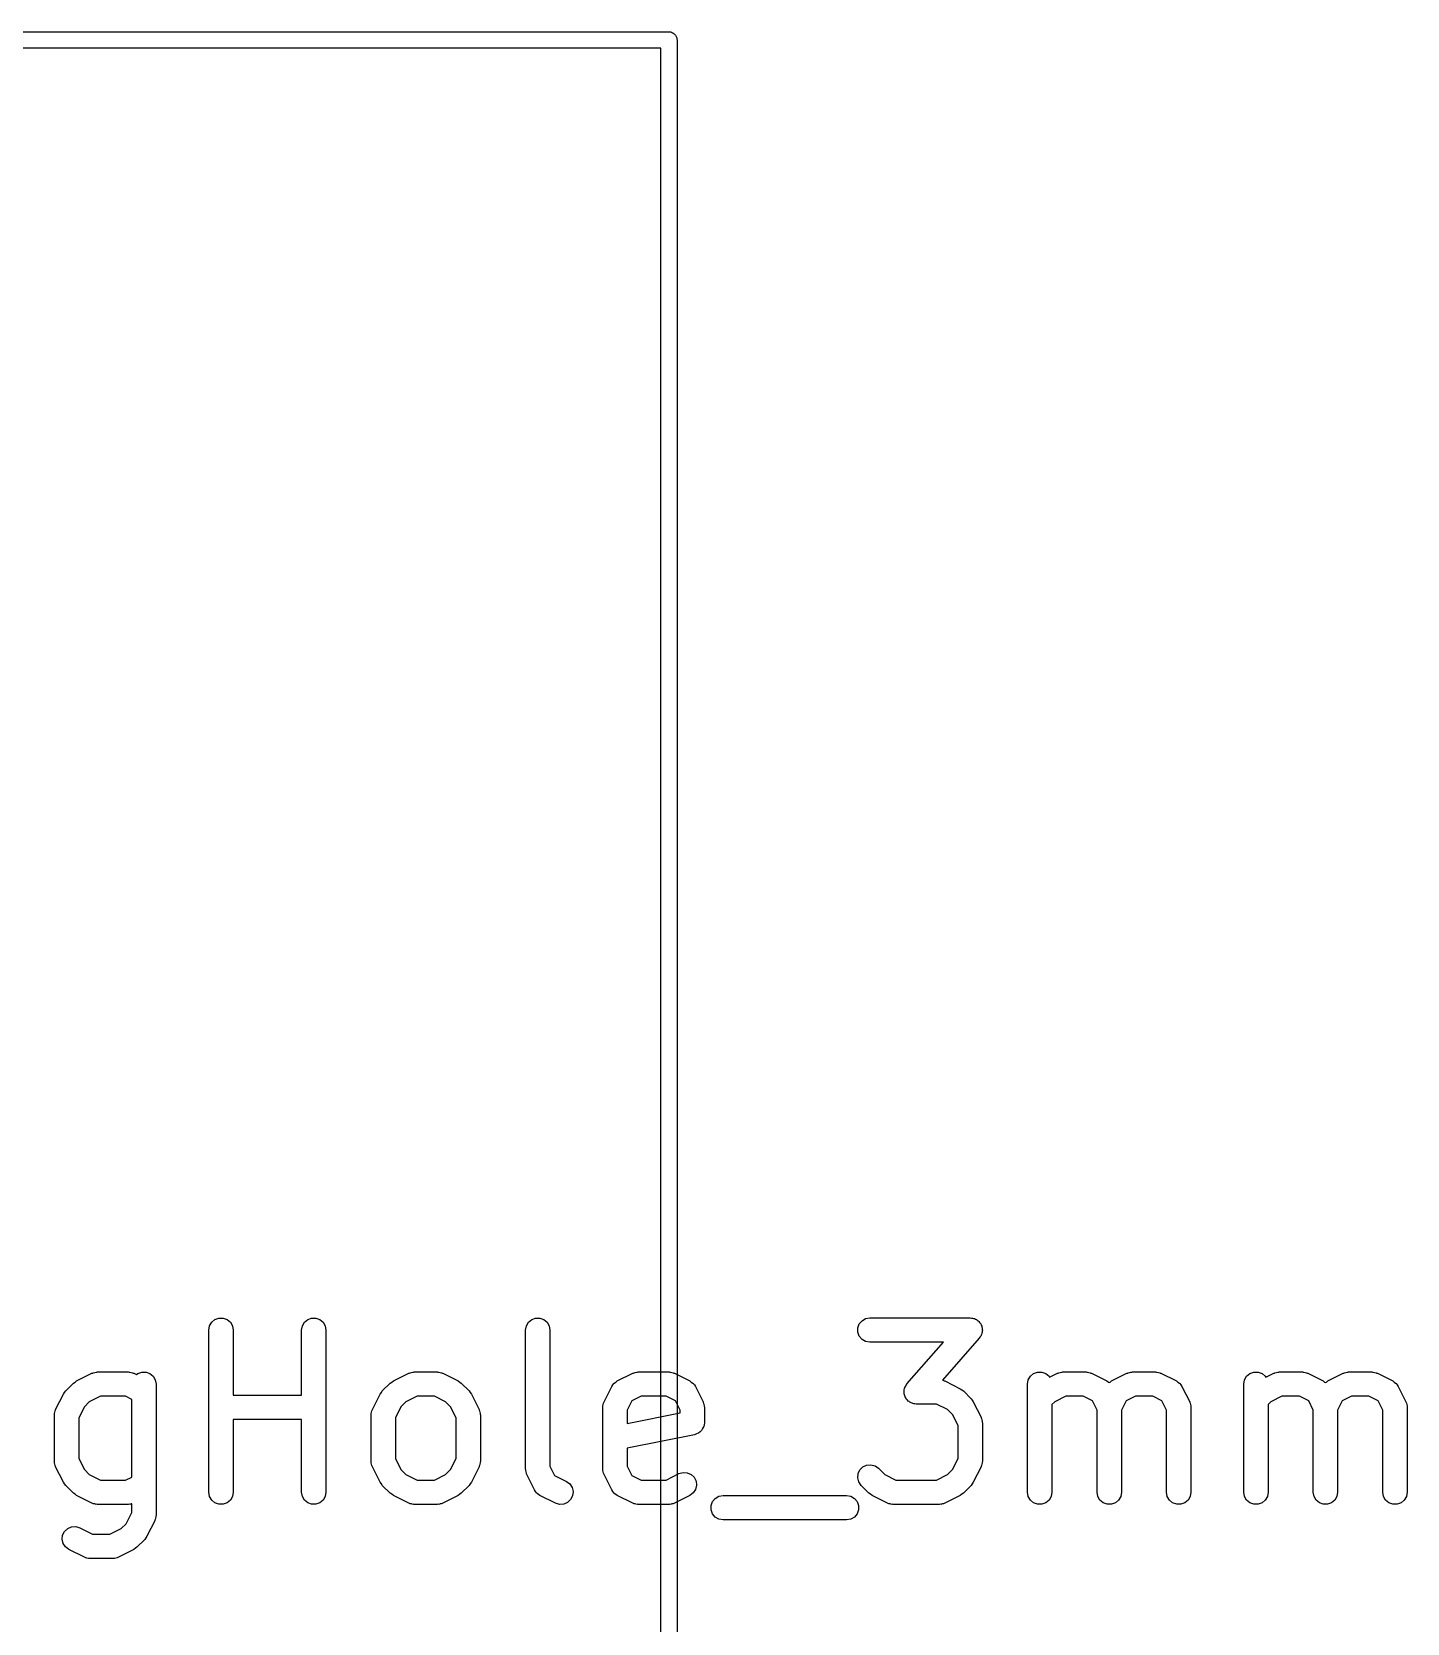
# Model space of a CAD drawing. Extents: x 10 to 287, y -200 to -10.
# Drawn here: x 208.07 to 216.55, y -39.76 to -29.95 of the extents above; entities that cross this region are included whole.
import ezdxf

# ---------------------------------------------------------------- set-up
doc = ezdxf.new("R2010")
doc.units = 0
doc.header["$MEASUREMENT"] = 0
doc.layers.add('BLACK', color=7, linetype='CONTINUOUS')

msp = doc.modelspace()

# ---------------------------------------------------------------- linework, layer by layer
at = {"layer": 'Black'}
for p, q in [((74.5, -29.95), (212, -29.95)), ((212, -29.95), (212.004, -29.9508)), ((212.004, -29.9508), (212.009, -29.9508)), ((212.009, -29.9508), (212.013, -29.9523)), ((212.013, -29.9523), (212.017, -29.953)), ((212.017, -29.953), (212.021, -29.9552)), ((212.021, -29.9552), (212.025, -29.9567)), ((212.025, -29.9567), (212.028, -29.9595)), ((212.028, -29.9595), (212.032, -29.9617)), ((212.032, -29.9617), (212.035, -29.965)), ((212.035, -29.965), (212.038, -29.9679)), ((212.038, -29.9679), (212.04, -29.9716)), ((212.04, -29.9716), (212.043, -29.975)), ((212.043, -29.975), (212.045, -29.9791)), ((212.045, -29.9791), (212.047, -29.9829)), ((212.047, -29.9829), (212.048, -29.9872)), ((212.048, -29.9872), (212.049, -29.9913)), ((212.049, -29.9913), (212.049, -29.9957)), ((212.049, -29.9957), (212.05, -30)), ((212.05, -30), (212.05, -130)), ((211.95, -30.05), (74.55, -30.05)), ((211.95, -129.95), (211.95, -30.05)), ((209.164, -37.9536), (209.168, -37.928)), ((209.164, -38.9536), (209.164, -37.9536)), ((209.168, -37.928), (209.181, -37.9054)), ((209.181, -37.9054), (209.201, -37.8887)), ((209.201, -37.8887), (209.226, -37.8798)), ((209.226, -37.8798), (209.252, -37.8798)), ((209.252, -37.8798), (209.276, -37.8887)), ((209.276, -37.8887), (209.296, -37.9054)), ((209.296, -37.9054), (209.309, -37.928)), ((209.309, -37.928), (209.314, -37.9536)), ((209.314, -37.9536), (209.314, -38.3548)), ((209.735, -37.9536), (209.74, -37.928)), ((209.735, -38.3548), (209.735, -37.9536)), ((209.74, -37.928), (209.753, -37.9054)), ((209.753, -37.9054), (209.773, -37.8887)), ((209.773, -37.8887), (209.797, -37.8798)), ((209.797, -37.8798), (209.823, -37.8798)), ((209.823, -37.8798), (209.848, -37.8887)), ((209.848, -37.8887), (209.868, -37.9054)), ((209.868, -37.9054), (209.881, -37.928)), ((209.881, -37.928), (209.885, -37.9536)), ((209.885, -37.9536), (209.885, -38.9536)), ((211.116, -37.9536), (211.121, -37.928)), ((211.116, -38.8108), (211.116, -37.9536)), ((211.121, -37.928), (211.134, -37.9054)), ((211.134, -37.9054), (211.154, -37.8887)), ((211.154, -37.8887), (211.178, -37.8798)), ((211.178, -37.8798), (211.204, -37.8798)), ((211.204, -37.8798), (211.229, -37.8887)), ((211.229, -37.8887), (211.249, -37.9054)), ((211.249, -37.9054), (211.262, -37.928)), ((211.262, -37.928), (211.266, -37.9536)), ((211.266, -37.9536), (211.266, -38.7931)), ((213.165, -37.9406), (213.174, -37.9161)), ((213.165, -37.9667), (213.165, -37.9406)), ((213.174, -37.9911), (213.165, -37.9667)), ((213.174, -37.9161), (213.191, -37.8962)), ((213.191, -37.8962), (213.213, -37.8832)), ((213.213, -37.8832), (213.239, -37.8786)), ((213.239, -37.8786), (213.858, -37.8786)), ((213.858, -37.8786), (213.865, -37.8799)), ((213.865, -37.8799), (213.872, -37.8801)), ((213.872, -37.8801), (213.878, -37.8822)), ((213.878, -37.8822), (213.884, -37.8832)), ((213.884, -37.8832), (213.89, -37.8868)), ((213.89, -37.8868), (213.897, -37.8895)), ((213.897, -37.8895), (213.901, -37.8933)), ((213.901, -37.8933), (213.906, -37.8962)), ((213.906, -37.8962), (213.911, -37.9018)), ((213.911, -37.9018), (213.916, -37.9066)), ((213.916, -37.9066), (213.919, -37.9117)), ((213.919, -37.9117), (213.923, -37.9161)), ((213.923, -37.9161), (213.925, -37.923)), ((213.925, -37.923), (213.929, -37.9295)), ((213.929, -37.9295), (213.93, -37.9352)), ((213.932, -37.9667), (213.929, -37.9736)), ((213.93, -37.9352), (213.932, -37.9406)), ((213.932, -37.9406), (213.932, -37.9479)), ((213.932, -37.9479), (213.933, -37.9552)), ((213.933, -37.9552), (213.932, -37.9609)), ((213.932, -37.9609), (213.932, -37.9667)), ((213.191, -38.0111), (213.174, -37.9911)), ((213.213, -38.0241), (213.191, -38.0111)), ((213.239, -38.0286), (213.213, -38.0241)), ((213.693, -38.0286), (213.239, -38.0286)), ((213.468, -38.2852), (213.693, -38.0286)), ((213.914, -38.003), (213.687, -38.263)), ((213.918, -37.9968), (213.914, -38.003)), ((213.923, -37.9911), (213.918, -37.9968)), ((213.925, -37.9857), (213.923, -37.9911)), ((213.928, -37.9807), (213.925, -37.9857)), ((213.929, -37.9736), (213.928, -37.9807)), ((208.348, -38.2675), (208.443, -38.2199)), ((208.443, -38.2199), (208.448, -38.2187)), ((208.448, -38.2187), (208.451, -38.2165)), ((208.451, -38.2165), (208.46, -38.215)), ((208.46, -38.215), (208.468, -38.2125)), ((208.468, -38.2125), (208.473, -38.2127)), ((208.473, -38.2127), (208.477, -38.212)), ((208.477, -38.212), (208.667, -38.212)), ((208.667, -38.212), (208.672, -38.2127)), ((208.672, -38.2127), (208.676, -38.2125)), ((208.676, -38.2125), (208.684, -38.215)), ((208.684, -38.215), (208.693, -38.2165)), ((208.693, -38.2165), (208.697, -38.2187)), ((208.697, -38.2187), (208.701, -38.2199)), ((208.701, -38.2199), (208.718, -38.2283)), ((208.718, -38.2283), (208.725, -38.222)), ((208.725, -38.222), (208.75, -38.2131)), ((208.75, -38.2131), (208.776, -38.2131)), ((208.776, -38.2131), (208.8, -38.222)), ((208.8, -38.222), (208.82, -38.2388)), ((208.82, -38.2388), (208.833, -38.2613)), ((208.833, -38.2613), (208.838, -38.287)), ((210.301, -38.2675), (210.396, -38.2199)), ((210.396, -38.2199), (210.4, -38.2187)), ((210.4, -38.2187), (210.404, -38.2165)), ((210.404, -38.2165), (210.412, -38.215)), ((210.412, -38.215), (210.421, -38.2125)), ((210.421, -38.2125), (210.425, -38.2127)), ((210.425, -38.2127), (210.429, -38.212)), ((210.429, -38.212), (210.572, -38.212)), ((210.572, -38.212), (210.576, -38.2127)), ((210.576, -38.2127), (210.581, -38.2125)), ((210.581, -38.2125), (210.589, -38.215)), ((210.589, -38.215), (210.598, -38.2165)), ((210.598, -38.2165), (210.602, -38.2187)), ((210.602, -38.2187), (210.606, -38.2199)), ((210.606, -38.2199), (210.701, -38.2675)), ((211.682, -38.2675), (211.777, -38.2199)), ((211.777, -38.2199), (211.781, -38.2187)), ((211.781, -38.2187), (211.785, -38.2165)), ((211.785, -38.2165), (211.793, -38.215)), ((211.793, -38.215), (211.802, -38.2125)), ((211.802, -38.2125), (211.806, -38.2127)), ((211.806, -38.2127), (211.81, -38.212)), ((211.81, -38.212), (212.001, -38.212)), ((212.001, -38.212), (212.005, -38.2127)), ((212.005, -38.2127), (212.009, -38.2125)), ((212.009, -38.2125), (212.018, -38.215)), ((212.018, -38.215), (212.026, -38.2165)), ((212.026, -38.2165), (212.03, -38.2187)), ((212.03, -38.2187), (212.034, -38.2199)), ((212.034, -38.2199), (212.13, -38.2675)), ((214.211, -38.287), (214.216, -38.2613)), ((214.216, -38.2613), (214.229, -38.2388)), ((214.229, -38.2388), (214.249, -38.222)), ((214.249, -38.222), (214.273, -38.2131)), ((214.273, -38.2131), (214.299, -38.2131)), ((214.299, -38.2131), (214.324, -38.222)), ((214.324, -38.222), (214.344, -38.2388)), ((214.344, -38.2388), (214.347, -38.2442)), ((214.347, -38.2442), (214.396, -38.2199)), ((214.396, -38.2199), (214.4, -38.2187)), ((214.4, -38.2187), (214.404, -38.2165)), ((214.404, -38.2165), (214.412, -38.215)), ((214.412, -38.215), (214.421, -38.2125)), ((214.421, -38.2125), (214.425, -38.2127)), ((214.425, -38.2127), (214.429, -38.212)), ((214.429, -38.212), (214.572, -38.212)), ((214.572, -38.212), (214.576, -38.2127)), ((214.576, -38.2127), (214.581, -38.2125)), ((214.581, -38.2125), (214.589, -38.215)), ((214.589, -38.215), (214.598, -38.2165)), ((214.598, -38.2165), (214.602, -38.2187)), ((214.602, -38.2187), (214.606, -38.2199)), ((214.606, -38.2199), (214.701, -38.2675)), ((214.729, -38.2675), (214.824, -38.2199)), ((214.824, -38.2199), (214.829, -38.2187)), ((214.829, -38.2187), (214.832, -38.2165)), ((214.832, -38.2165), (214.841, -38.215)), ((214.841, -38.215), (214.849, -38.2125)), ((214.849, -38.2125), (214.854, -38.2127)), ((214.854, -38.2127), (214.858, -38.212)), ((214.858, -38.212), (215.001, -38.212)), ((215.001, -38.212), (215.005, -38.2127)), ((215.005, -38.2127), (215.009, -38.2125)), ((215.009, -38.2125), (215.018, -38.215)), ((215.018, -38.215), (215.026, -38.2165)), ((215.026, -38.2165), (215.03, -38.2187)), ((215.03, -38.2187), (215.034, -38.2199)), ((215.034, -38.2199), (215.13, -38.2675)), ((215.545, -38.287), (215.549, -38.2613)), ((215.549, -38.2613), (215.562, -38.2388)), ((215.562, -38.2388), (215.582, -38.222)), ((215.582, -38.222), (215.607, -38.2131)), ((215.607, -38.2131), (215.633, -38.2131)), ((215.633, -38.2131), (215.657, -38.222)), ((215.657, -38.222), (215.677, -38.2388)), ((215.677, -38.2388), (215.68, -38.2442)), ((215.68, -38.2442), (215.729, -38.2199)), ((215.729, -38.2199), (215.733, -38.2187)), ((215.733, -38.2187), (215.737, -38.2165)), ((215.737, -38.2165), (215.746, -38.215)), ((215.746, -38.215), (215.754, -38.2125)), ((215.754, -38.2125), (215.758, -38.2127)), ((215.758, -38.2127), (215.763, -38.212)), ((215.763, -38.212), (215.906, -38.212)), ((215.906, -38.212), (215.91, -38.2127)), ((215.91, -38.2127), (215.914, -38.2125)), ((215.914, -38.2125), (215.923, -38.215)), ((215.923, -38.215), (215.931, -38.2165)), ((215.931, -38.2165), (215.935, -38.2187)), ((215.935, -38.2187), (215.939, -38.2199)), ((215.939, -38.2199), (216.034, -38.2675)), ((216.062, -38.2675), (216.158, -38.2199)), ((216.158, -38.2199), (216.162, -38.2187)), ((216.162, -38.2187), (216.166, -38.2165)), ((216.166, -38.2165), (216.174, -38.215)), ((216.174, -38.215), (216.183, -38.2125)), ((216.183, -38.2125), (216.187, -38.2127)), ((216.187, -38.2127), (216.191, -38.212)), ((216.191, -38.212), (216.334, -38.212)), ((216.334, -38.212), (216.338, -38.2127)), ((216.338, -38.2127), (216.343, -38.2125)), ((216.343, -38.2125), (216.351, -38.215)), ((216.351, -38.215), (216.36, -38.2165)), ((216.36, -38.2165), (216.363, -38.2187)), ((216.363, -38.2187), (216.368, -38.2199)), ((216.368, -38.2199), (216.463, -38.2675)), ((208.219, -38.4439), (208.267, -38.3487)), ((208.267, -38.3487), (208.274, -38.339)), ((208.274, -38.339), (208.281, -38.3292)), ((208.281, -38.3292), (208.329, -38.2816)), ((208.329, -38.2816), (208.339, -38.2747)), ((208.339, -38.2747), (208.348, -38.2675)), ((208.838, -38.287), (208.838, -39.0965)), ((209.314, -38.3548), (209.735, -38.3548)), ((210.172, -38.4439), (210.219, -38.3487)), ((210.219, -38.3487), (210.227, -38.339)), ((210.227, -38.339), (210.233, -38.3292)), ((210.233, -38.3292), (210.281, -38.2816)), ((210.281, -38.2816), (210.291, -38.2747)), ((210.291, -38.2747), (210.301, -38.2675)), ((210.701, -38.2675), (210.711, -38.2747)), ((210.711, -38.2747), (210.72, -38.2816)), ((210.72, -38.2816), (210.768, -38.3292)), ((210.768, -38.3292), (210.775, -38.339)), ((210.775, -38.339), (210.782, -38.3487)), ((210.782, -38.3487), (210.83, -38.4439)), ((211.6, -38.3963), (211.648, -38.3011)), ((211.648, -38.3011), (211.655, -38.2922)), ((211.655, -38.2922), (211.661, -38.283)), ((211.661, -38.283), (211.662, -38.2818)), ((211.662, -38.2818), (211.663, -38.2801)), ((211.663, -38.2801), (211.673, -38.2741)), ((211.673, -38.2741), (211.682, -38.2675)), ((212.13, -38.2675), (212.138, -38.2741)), ((212.138, -38.2741), (212.148, -38.2801)), ((212.148, -38.2801), (212.149, -38.2818)), ((212.149, -38.2818), (212.15, -38.283)), ((212.15, -38.283), (212.157, -38.2922)), ((212.157, -38.2922), (212.163, -38.3011)), ((212.163, -38.3011), (212.211, -38.3963)), ((213.45, -38.333), (213.451, -38.3274)), ((213.451, -38.3403), (213.45, -38.333)), ((213.451, -38.3216), (213.453, -38.3147)), ((213.451, -38.3274), (213.451, -38.3216)), ((213.451, -38.3476), (213.451, -38.3403)), ((213.453, -38.3531), (213.451, -38.3476)), ((213.453, -38.3147), (213.455, -38.3075)), ((213.454, -38.3588), (213.453, -38.3531)), ((213.457, -38.3652), (213.454, -38.3588)), ((213.455, -38.3075), (213.458, -38.3025)), ((213.458, -38.3025), (213.46, -38.2971)), ((213.46, -38.2971), (213.464, -38.2915)), ((213.464, -38.2915), (213.468, -38.2852)), ((213.687, -38.263), (213.693, -38.2641)), ((213.693, -38.2641), (213.697, -38.2663)), ((213.697, -38.2663), (213.701, -38.2675)), ((213.701, -38.2675), (213.796, -38.3151)), ((213.796, -38.3151), (213.806, -38.3223)), ((213.806, -38.3223), (213.816, -38.3292)), ((213.816, -38.3292), (213.863, -38.3768)), ((214.211, -38.9536), (214.211, -38.287)), ((214.701, -38.2675), (214.71, -38.2741)), ((214.71, -38.2741), (214.715, -38.2775)), ((214.715, -38.2775), (214.72, -38.2741)), ((214.72, -38.2741), (214.729, -38.2675)), ((215.13, -38.2675), (215.138, -38.2741)), ((215.138, -38.2741), (215.148, -38.2801)), ((215.148, -38.2801), (215.149, -38.2818)), ((215.149, -38.2818), (215.15, -38.283)), ((215.15, -38.283), (215.157, -38.2922)), ((215.157, -38.2922), (215.163, -38.3011)), ((215.163, -38.3011), (215.211, -38.3963)), ((215.545, -38.9536), (215.545, -38.287)), ((216.034, -38.2675), (216.043, -38.2741)), ((216.043, -38.2741), (216.048, -38.2775)), ((216.048, -38.2775), (216.054, -38.2741)), ((216.054, -38.2741), (216.062, -38.2675)), ((216.463, -38.2675), (216.472, -38.2741)), ((216.472, -38.2741), (216.481, -38.2801)), ((216.481, -38.2801), (216.482, -38.2818)), ((216.482, -38.2818), (216.484, -38.283)), ((216.484, -38.283), (216.49, -38.2922)), ((216.49, -38.2922), (216.496, -38.3011)), ((216.496, -38.3011), (216.544, -38.3963)), ((208.214, -38.4605), (208.216, -38.4518)), ((208.216, -38.4518), (208.218, -38.4481)), ((208.218, -38.4481), (208.219, -38.4439)), ((208.396, -38.4266), (208.361, -38.4952)), ((208.426, -38.3962), (208.396, -38.4266)), ((208.495, -38.362), (208.426, -38.3962)), ((208.65, -38.362), (208.495, -38.362)), ((208.688, -38.3809), (208.65, -38.362)), ((208.688, -38.8597), (208.688, -38.3809)), ((210.167, -38.4605), (210.168, -38.4518)), ((210.168, -38.4518), (210.171, -38.4481)), ((210.171, -38.4481), (210.172, -38.4439)), ((210.348, -38.4266), (210.314, -38.4952)), ((210.379, -38.3962), (210.348, -38.4266)), ((210.447, -38.362), (210.379, -38.3962)), ((210.554, -38.362), (210.447, -38.362)), ((210.623, -38.3962), (210.554, -38.362)), ((210.653, -38.4266), (210.623, -38.3962)), ((210.688, -38.4952), (210.653, -38.4266)), ((210.83, -38.4439), (210.831, -38.4481)), ((210.831, -38.4481), (210.833, -38.4518)), ((210.833, -38.4518), (210.835, -38.4605)), ((211.592, -38.4298), (211.593, -38.4256)), ((211.592, -38.8108), (211.592, -38.4298)), ((211.593, -38.4213), (211.595, -38.4128)), ((211.593, -38.4256), (211.593, -38.4213)), ((211.595, -38.4128), (211.597, -38.4042)), ((211.597, -38.4042), (211.599, -38.4004)), ((211.599, -38.4004), (211.6, -38.3963)), ((211.771, -38.3905), (211.742, -38.4475)), ((211.742, -38.4475), (211.742, -38.5288)), ((211.828, -38.362), (211.771, -38.3905)), ((211.983, -38.362), (211.828, -38.362)), ((212.04, -38.3905), (211.983, -38.362)), ((212.069, -38.4475), (212.04, -38.3905)), ((212.069, -38.4636), (212.069, -38.4475)), ((212.211, -38.3963), (212.212, -38.4004)), ((212.212, -38.4004), (212.214, -38.4042)), ((212.214, -38.4042), (212.216, -38.4128)), ((212.216, -38.4128), (212.218, -38.4213)), ((212.218, -38.4213), (212.218, -38.4256)), ((212.218, -38.4256), (212.219, -38.4298)), ((212.219, -38.4298), (212.219, -38.5251)), ((213.46, -38.3721), (213.457, -38.3652)), ((213.463, -38.3765), (213.46, -38.3721)), ((213.466, -38.3816), (213.463, -38.3765)), ((213.472, -38.3864), (213.466, -38.3816)), ((213.476, -38.392), (213.472, -38.3864)), ((213.481, -38.3949), (213.476, -38.392)), ((213.486, -38.3988), (213.481, -38.3949)), ((213.493, -38.4014), (213.486, -38.3988)), ((213.499, -38.4051), (213.493, -38.4014)), ((213.505, -38.4061), (213.499, -38.4051)), ((213.51, -38.4082), (213.505, -38.4061)), ((213.517, -38.4083), (213.51, -38.4082)), ((213.525, -38.4096), (213.517, -38.4083)), ((213.65, -38.4096), (213.525, -38.4096)), ((213.718, -38.4439), (213.65, -38.4096)), ((213.749, -38.4743), (213.718, -38.4439)), ((213.863, -38.3768), (213.87, -38.3866)), ((213.87, -38.3866), (213.877, -38.3963)), ((213.877, -38.3963), (213.925, -38.4915)), ((214.379, -38.3962), (214.361, -38.4133)), ((214.361, -38.4133), (214.361, -38.9536)), ((214.447, -38.362), (214.379, -38.3962)), ((214.554, -38.362), (214.447, -38.362)), ((214.612, -38.3905), (214.554, -38.362)), ((214.64, -38.4475), (214.612, -38.3905)), ((214.64, -38.9536), (214.64, -38.4475)), ((214.819, -38.3905), (214.79, -38.4475)), ((214.79, -38.4475), (214.79, -38.9536)), ((214.876, -38.362), (214.819, -38.3905)), ((214.983, -38.362), (214.876, -38.362)), ((215.04, -38.3905), (214.983, -38.362)), ((215.069, -38.4475), (215.04, -38.3905)), ((215.069, -38.9536), (215.069, -38.4475)), ((215.211, -38.3963), (215.212, -38.4004)), ((215.212, -38.4004), (215.214, -38.4042)), ((215.214, -38.4042), (215.216, -38.4128)), ((215.216, -38.4128), (215.218, -38.4213)), ((215.218, -38.4213), (215.218, -38.4256)), ((215.218, -38.4256), (215.219, -38.4298)), ((215.219, -38.4298), (215.219, -38.9536)), ((215.712, -38.3962), (215.695, -38.4133)), ((215.695, -38.4133), (215.695, -38.9536)), ((215.78, -38.362), (215.712, -38.3962)), ((215.888, -38.362), (215.78, -38.362)), ((215.945, -38.3905), (215.888, -38.362)), ((215.973, -38.4475), (215.945, -38.3905)), ((215.973, -38.9536), (215.973, -38.4475)), ((216.152, -38.3905), (216.123, -38.4475)), ((216.123, -38.4475), (216.123, -38.9536)), ((216.209, -38.362), (216.152, -38.3905)), ((216.316, -38.362), (216.209, -38.362)), ((216.373, -38.3905), (216.316, -38.362)), ((216.402, -38.4475), (216.373, -38.3905)), ((216.402, -38.9536), (216.402, -38.4475)), ((216.544, -38.3963), (216.545, -38.4004)), ((216.545, -38.4004), (216.547, -38.4042)), ((216.547, -38.4042), (216.549, -38.4128)), ((216.549, -38.4128), (216.551, -38.4213)), ((216.551, -38.4213), (216.551, -38.4256)), ((216.551, -38.4256), (216.552, -38.4298)), ((216.552, -38.4298), (216.552, -38.9536)), ((208.211, -38.4774), (208.212, -38.4732)), ((208.211, -38.7632), (208.211, -38.4774)), ((208.212, -38.4689), (208.214, -38.4605)), ((208.212, -38.4732), (208.212, -38.4689)), ((208.361, -38.4952), (208.361, -38.7455)), ((209.735, -38.5048), (209.314, -38.5048)), ((209.314, -38.5048), (209.314, -38.9536)), ((209.735, -38.9536), (209.735, -38.5048)), ((210.164, -38.4689), (210.167, -38.4605)), ((210.165, -38.4732), (210.164, -38.4689)), ((210.164, -38.4774), (210.165, -38.4732)), ((210.164, -38.7632), (210.164, -38.4774)), ((210.314, -38.4952), (210.314, -38.7455)), ((210.688, -38.7455), (210.688, -38.4952)), ((210.835, -38.4605), (210.837, -38.4689)), ((210.837, -38.4689), (210.837, -38.4732)), ((210.837, -38.4732), (210.838, -38.4774)), ((210.838, -38.4774), (210.838, -38.7632)), ((211.742, -38.5288), (212.069, -38.4636)), ((212.214, -38.5507), (212.208, -38.5613)), ((212.215, -38.5491), (212.214, -38.5499)), ((212.214, -38.5499), (212.214, -38.5507)), ((212.217, -38.5371), (212.215, -38.5491)), ((212.219, -38.5251), (212.217, -38.5371)), ((213.783, -38.5428), (213.749, -38.4743)), ((213.783, -38.7455), (213.783, -38.5428)), ((213.925, -38.4915), (213.926, -38.4957)), ((213.926, -38.4957), (213.928, -38.4994)), ((213.928, -38.4994), (213.93, -38.5081)), ((213.93, -38.5081), (213.932, -38.5165)), ((213.932, -38.5165), (213.932, -38.5208)), ((213.932, -38.5208), (213.933, -38.5251)), ((213.933, -38.5251), (213.933, -38.7632)), ((212.158, -38.5986), (211.742, -38.6818)), ((212.17, -38.5942), (212.158, -38.5986)), ((212.181, -38.59), (212.17, -38.5942)), ((212.182, -38.5895), (212.181, -38.59)), ((212.183, -38.5891), (212.182, -38.5895)), ((212.192, -38.5811), (212.183, -38.5891)), ((212.201, -38.5733), (212.192, -38.5811)), ((212.202, -38.5725), (212.201, -38.5733)), ((212.208, -38.5613), (212.202, -38.572)), ((212.202, -38.572), (212.202, -38.5725)), ((208.361, -38.7455), (208.396, -38.814)), ((210.314, -38.7455), (210.348, -38.814)), ((210.653, -38.814), (210.688, -38.7455)), ((211.742, -38.6818), (211.742, -38.7931)), ((213.749, -38.814), (213.783, -38.7455)), ((208.212, -38.7674), (208.211, -38.7632)), ((208.212, -38.7717), (208.212, -38.7674)), ((208.214, -38.7802), (208.212, -38.7717)), ((208.216, -38.7888), (208.214, -38.7802)), ((208.218, -38.7926), (208.216, -38.7888)), ((208.219, -38.7967), (208.218, -38.7926)), ((208.267, -38.8919), (208.219, -38.7967)), ((208.396, -38.814), (208.426, -38.8444)), ((208.426, -38.8444), (208.495, -38.8786)), ((210.165, -38.7674), (210.164, -38.7632)), ((210.164, -38.7717), (210.165, -38.7674)), ((210.167, -38.7802), (210.164, -38.7717)), ((210.168, -38.7888), (210.167, -38.7802)), ((210.171, -38.7926), (210.168, -38.7888)), ((210.172, -38.7967), (210.171, -38.7926)), ((210.219, -38.8919), (210.172, -38.7967)), ((210.348, -38.814), (210.379, -38.8444)), ((210.379, -38.8444), (210.447, -38.8786)), ((210.554, -38.8786), (210.623, -38.8444)), ((210.623, -38.8444), (210.653, -38.814)), ((210.83, -38.7967), (210.782, -38.8919)), ((210.831, -38.7926), (210.83, -38.7967)), ((210.833, -38.7888), (210.831, -38.7926)), ((210.835, -38.7802), (210.833, -38.7888)), ((210.837, -38.7717), (210.835, -38.7802)), ((210.838, -38.7632), (210.837, -38.7674)), ((210.837, -38.7674), (210.837, -38.7717)), ((211.117, -38.815), (211.116, -38.8108)), ((211.117, -38.8194), (211.117, -38.815)), ((211.119, -38.8278), (211.117, -38.8194)), ((211.121, -38.8364), (211.119, -38.8278)), ((211.123, -38.8402), (211.121, -38.8364)), ((211.124, -38.8443), (211.123, -38.8402)), ((211.172, -38.9396), (211.124, -38.8443)), ((211.266, -38.7931), (211.295, -38.8501)), ((211.295, -38.8501), (211.368, -38.8866)), ((211.593, -38.815), (211.592, -38.8108)), ((211.593, -38.8194), (211.593, -38.815)), ((211.595, -38.8278), (211.593, -38.8194)), ((211.597, -38.8364), (211.595, -38.8278)), ((211.599, -38.8402), (211.597, -38.8364)), ((211.6, -38.8443), (211.599, -38.8402)), ((211.648, -38.9396), (211.6, -38.8443)), ((211.742, -38.7931), (211.771, -38.8501)), ((211.771, -38.8501), (211.828, -38.8786)), ((211.983, -38.8786), (212.062, -38.8389)), ((212.062, -38.8389), (212.087, -38.8315)), ((212.087, -38.8315), (212.113, -38.8331)), ((212.113, -38.8331), (212.137, -38.8434)), ((212.137, -38.8434), (212.156, -38.8613)), ((213.164, -38.8649), (213.166, -38.839)), ((213.166, -38.839), (213.177, -38.8154)), ((213.177, -38.8154), (213.196, -38.797)), ((213.196, -38.797), (213.219, -38.786)), ((213.219, -38.786), (213.245, -38.7837)), ((213.245, -38.7837), (213.271, -38.7904)), ((213.271, -38.7904), (213.292, -38.8054)), ((213.292, -38.8054), (213.331, -38.8444)), ((213.331, -38.8444), (213.399, -38.8786)), ((213.65, -38.8786), (213.718, -38.8444)), ((213.718, -38.8444), (213.749, -38.814)), ((213.925, -38.7967), (213.877, -38.8919)), ((213.926, -38.7926), (213.925, -38.7967)), ((213.928, -38.7888), (213.926, -38.7926)), ((213.93, -38.7802), (213.928, -38.7888)), ((213.932, -38.7717), (213.93, -38.7802)), ((213.933, -38.7632), (213.932, -38.7674)), ((213.932, -38.7674), (213.932, -38.7717)), ((208.274, -38.9016), (208.267, -38.8919)), ((208.281, -38.9114), (208.274, -38.9016)), ((208.329, -38.9591), (208.281, -38.9114)), ((208.495, -38.8786), (208.65, -38.8786)), ((208.65, -38.8786), (208.688, -38.8597)), ((210.227, -38.9016), (210.219, -38.8919)), ((210.233, -38.9114), (210.227, -38.9016)), ((210.281, -38.9591), (210.233, -38.9114)), ((210.447, -38.8786), (210.554, -38.8786)), ((210.768, -38.9114), (210.72, -38.9591)), ((210.775, -38.9016), (210.768, -38.9114)), ((210.782, -38.8919), (210.775, -38.9016)), ((211.178, -38.9484), (211.172, -38.9396)), ((211.184, -38.9576), (211.178, -38.9484)), ((211.368, -38.8866), (211.389, -38.9021)), ((211.389, -38.9021), (211.403, -38.9238)), ((211.403, -38.9238), (211.409, -38.9491)), ((211.655, -38.9484), (211.648, -38.9396)), ((211.661, -38.9576), (211.655, -38.9484)), ((211.828, -38.8786), (211.983, -38.8786)), ((212.165, -38.9358), (212.15, -38.9576)), ((212.156, -38.8613), (212.168, -38.8846)), ((212.171, -38.9105), (212.165, -38.9358)), ((212.168, -38.8846), (212.171, -38.9105)), ((213.171, -38.8901), (213.164, -38.8649)), ((213.186, -38.9114), (213.171, -38.8901)), ((213.233, -38.9591), (213.186, -38.9114)), ((213.399, -38.8786), (213.65, -38.8786)), ((213.863, -38.9114), (213.816, -38.9591)), ((213.87, -38.9016), (213.863, -38.9114)), ((213.877, -38.8919), (213.87, -38.9016)), ((208.339, -38.9659), (208.329, -38.9591)), ((208.348, -38.9731), (208.339, -38.9659)), ((208.443, -39.0207), (208.348, -38.9731)), ((208.448, -39.022), (208.443, -39.0207)), ((208.451, -39.0241), (208.448, -39.022)), ((208.46, -39.0256), (208.451, -39.0241)), ((208.468, -39.0281), (208.46, -39.0256)), ((208.473, -39.0279), (208.468, -39.0281)), ((208.477, -39.0286), (208.473, -39.0279)), ((208.667, -39.0286), (208.477, -39.0286)), ((208.672, -39.0279), (208.667, -39.0286)), ((208.676, -39.0281), (208.672, -39.0279)), ((208.684, -39.0256), (208.676, -39.0281)), ((208.688, -39.0251), (208.684, -39.0256)), ((208.688, -39.0788), (208.688, -39.0251)), ((209.168, -38.9793), (209.164, -38.9536)), ((209.181, -39.0018), (209.168, -38.9793)), ((209.201, -39.0186), (209.181, -39.0018)), ((209.226, -39.0275), (209.201, -39.0186)), ((209.252, -39.0275), (209.226, -39.0275)), ((209.276, -39.0186), (209.252, -39.0275)), ((209.296, -39.0018), (209.276, -39.0186)), ((209.309, -38.9793), (209.296, -39.0018)), ((209.314, -38.9536), (209.309, -38.9793)), ((209.74, -38.9793), (209.735, -38.9536)), ((209.753, -39.0018), (209.74, -38.9793)), ((209.773, -39.0186), (209.753, -39.0018)), ((209.797, -39.0275), (209.773, -39.0186)), ((209.823, -39.0275), (209.797, -39.0275)), ((209.848, -39.0186), (209.823, -39.0275)), ((209.868, -39.0018), (209.848, -39.0186)), ((209.881, -38.9793), (209.868, -39.0018)), ((209.885, -38.9536), (209.881, -38.9793)), ((210.291, -38.9659), (210.281, -38.9591)), ((210.301, -38.9731), (210.291, -38.9659)), ((210.396, -39.0207), (210.301, -38.9731)), ((210.4, -39.022), (210.396, -39.0207)), ((210.404, -39.0241), (210.4, -39.022)), ((210.412, -39.0256), (210.404, -39.0241)), ((210.421, -39.0281), (210.412, -39.0256)), ((210.425, -39.0279), (210.421, -39.0281)), ((210.429, -39.0286), (210.425, -39.0279)), ((210.572, -39.0286), (210.429, -39.0286)), ((210.576, -39.0279), (210.572, -39.0286)), ((210.581, -39.0281), (210.576, -39.0279)), ((210.589, -39.0256), (210.581, -39.0281)), ((210.598, -39.0241), (210.589, -39.0256)), ((210.602, -39.022), (210.598, -39.0241)), ((210.606, -39.0207), (210.602, -39.022)), ((210.701, -38.9731), (210.606, -39.0207)), ((210.711, -38.9659), (210.701, -38.9731)), ((210.72, -38.9591), (210.711, -38.9659)), ((211.186, -38.9588), (211.184, -38.9576)), ((211.187, -38.9605), (211.186, -38.9588)), ((211.196, -38.9665), (211.187, -38.9605)), ((211.205, -38.9731), (211.196, -38.9665)), ((211.301, -39.0207), (211.205, -38.9731)), ((211.326, -39.0281), (211.301, -39.0207)), ((211.352, -39.0266), (211.326, -39.0281)), ((211.375, -39.0162), (211.352, -39.0266)), ((211.394, -38.9983), (211.375, -39.0162)), ((211.406, -38.975), (211.394, -38.9983)), ((211.409, -38.9491), (211.406, -38.975)), ((211.662, -38.9588), (211.661, -38.9576)), ((211.663, -38.9605), (211.662, -38.9588)), ((211.673, -38.9665), (211.663, -38.9605)), ((211.682, -38.9731), (211.673, -38.9665)), ((211.777, -39.0207), (211.682, -38.9731)), ((211.781, -39.022), (211.777, -39.0207)), ((211.785, -39.0241), (211.781, -39.022)), ((211.793, -39.0256), (211.785, -39.0241)), ((211.802, -39.0281), (211.793, -39.0256)), ((211.806, -39.0279), (211.802, -39.0281)), ((211.81, -39.0286), (211.806, -39.0279)), ((212.001, -39.0286), (211.81, -39.0286)), ((212.005, -39.0279), (212.001, -39.0286)), ((212.009, -39.0281), (212.005, -39.0279)), ((212.018, -39.0256), (212.009, -39.0281)), ((212.026, -39.0241), (212.018, -39.0256)), ((212.03, -39.022), (212.026, -39.0241)), ((212.034, -39.0207), (212.03, -39.022)), ((212.13, -38.9731), (212.034, -39.0207)), ((212.15, -38.9576), (212.13, -38.9731)), ((212.26, -39.0359), (212.269, -39.0114)), ((212.26, -39.0619), (212.26, -39.0359)), ((212.269, -39.0114), (212.286, -38.9914)), ((212.286, -38.9914), (212.308, -38.9784)), ((212.308, -38.9784), (212.334, -38.9739)), ((212.334, -38.9739), (213.096, -38.9739)), ((213.096, -38.9739), (213.122, -38.9784)), ((213.122, -38.9784), (213.144, -38.9914)), ((213.144, -38.9914), (213.161, -39.0114)), ((213.161, -39.0114), (213.17, -39.0359)), ((213.17, -39.0359), (213.17, -39.0619)), ((213.243, -38.9659), (213.233, -38.9591)), ((213.253, -38.9731), (213.243, -38.9659)), ((213.348, -39.0207), (213.253, -38.9731)), ((213.352, -39.022), (213.348, -39.0207)), ((213.356, -39.0241), (213.352, -39.022)), ((213.365, -39.0256), (213.356, -39.0241)), ((213.373, -39.0281), (213.365, -39.0256)), ((213.377, -39.0279), (213.373, -39.0281)), ((213.382, -39.0286), (213.377, -39.0279)), ((213.667, -39.0286), (213.382, -39.0286)), ((213.672, -39.0279), (213.667, -39.0286)), ((213.676, -39.0281), (213.672, -39.0279)), ((213.684, -39.0256), (213.676, -39.0281)), ((213.693, -39.0241), (213.684, -39.0256)), ((213.697, -39.022), (213.693, -39.0241)), ((213.701, -39.0207), (213.697, -39.022)), ((213.796, -38.9731), (213.701, -39.0207)), ((213.806, -38.9659), (213.796, -38.9731)), ((213.816, -38.9591), (213.806, -38.9659)), ((214.216, -38.9793), (214.211, -38.9536)), ((214.229, -39.0018), (214.216, -38.9793)), ((214.249, -39.0186), (214.229, -39.0018)), ((214.273, -39.0275), (214.249, -39.0186)), ((214.299, -39.0275), (214.273, -39.0275)), ((214.324, -39.0186), (214.299, -39.0275)), ((214.344, -39.0018), (214.324, -39.0186)), ((214.357, -38.9793), (214.344, -39.0018)), ((214.361, -38.9536), (214.357, -38.9793)), ((214.645, -38.9793), (214.64, -38.9536)), ((214.658, -39.0018), (214.645, -38.9793)), ((214.678, -39.0186), (214.658, -39.0018)), ((214.702, -39.0275), (214.678, -39.0186)), ((214.728, -39.0275), (214.702, -39.0275)), ((214.753, -39.0186), (214.728, -39.0275)), ((214.772, -39.0018), (214.753, -39.0186)), ((214.786, -38.9793), (214.772, -39.0018)), ((214.79, -38.9536), (214.786, -38.9793)), ((215.073, -38.9793), (215.069, -38.9536)), ((215.086, -39.0018), (215.073, -38.9793)), ((215.106, -39.0186), (215.086, -39.0018)), ((215.131, -39.0275), (215.106, -39.0186)), ((215.157, -39.0275), (215.131, -39.0275)), ((215.181, -39.0186), (215.157, -39.0275)), ((215.201, -39.0018), (215.181, -39.0186)), ((215.214, -38.9793), (215.201, -39.0018)), ((215.219, -38.9536), (215.214, -38.9793)), ((215.549, -38.9793), (215.545, -38.9536)), ((215.562, -39.0018), (215.549, -38.9793)), ((215.582, -39.0186), (215.562, -39.0018)), ((215.607, -39.0275), (215.582, -39.0186)), ((215.633, -39.0275), (215.607, -39.0275)), ((215.657, -39.0186), (215.633, -39.0275)), ((215.677, -39.0018), (215.657, -39.0186)), ((215.69, -38.9793), (215.677, -39.0018)), ((215.695, -38.9536), (215.69, -38.9793)), ((215.978, -38.9793), (215.973, -38.9536)), ((215.991, -39.0018), (215.978, -38.9793)), ((216.011, -39.0186), (215.991, -39.0018)), ((216.035, -39.0275), (216.011, -39.0186)), ((216.061, -39.0275), (216.035, -39.0275)), ((216.086, -39.0186), (216.061, -39.0275)), ((216.106, -39.0018), (216.086, -39.0186)), ((216.119, -38.9793), (216.106, -39.0018)), ((216.123, -38.9536), (216.119, -38.9793)), ((216.406, -38.9793), (216.402, -38.9536)), ((216.419, -39.0018), (216.406, -38.9793)), ((216.439, -39.0186), (216.419, -39.0018)), ((216.464, -39.0275), (216.439, -39.0186)), ((216.49, -39.0275), (216.464, -39.0275)), ((216.514, -39.0186), (216.49, -39.0275)), ((216.534, -39.0018), (216.514, -39.0186)), ((216.547, -38.9793), (216.534, -39.0018)), ((216.552, -38.9536), (216.547, -38.9793)), ((208.653, -39.1473), (208.688, -39.0788)), ((208.83, -39.13), (208.782, -39.2253)), ((208.831, -39.1259), (208.83, -39.13)), ((208.833, -39.1221), (208.831, -39.1259)), ((208.835, -39.1135), (208.833, -39.1221)), ((208.837, -39.1051), (208.835, -39.1135)), ((208.838, -39.0965), (208.837, -39.1008)), ((208.837, -39.1008), (208.837, -39.1051)), ((212.269, -39.0864), (212.26, -39.0619)), ((212.286, -39.1063), (212.269, -39.0864)), ((212.308, -39.1194), (212.286, -39.1063)), ((212.334, -39.1239), (212.308, -39.1194)), ((213.096, -39.1239), (212.334, -39.1239)), ((213.122, -39.1194), (213.096, -39.1239)), ((213.144, -39.1063), (213.122, -39.1194)), ((213.161, -39.0864), (213.144, -39.1063)), ((213.17, -39.0619), (213.161, -39.0864)), ((208.259, -39.2438), (208.262, -39.218)), ((208.262, -39.218), (208.274, -39.1947)), ((208.274, -39.1947), (208.293, -39.1768)), ((208.293, -39.1768), (208.317, -39.1664)), ((208.317, -39.1664), (208.343, -39.1648)), ((208.343, -39.1648), (208.368, -39.1723)), ((208.368, -39.1723), (208.447, -39.212)), ((208.447, -39.212), (208.554, -39.212)), ((208.554, -39.212), (208.623, -39.1777)), ((208.623, -39.1777), (208.653, -39.1473)), ((208.775, -39.2349), (208.768, -39.2448)), ((208.782, -39.2253), (208.775, -39.2349)), ((208.265, -39.2692), (208.259, -39.2438)), ((208.28, -39.2909), (208.265, -39.2692)), ((208.301, -39.3064), (208.28, -39.2909)), ((208.396, -39.3541), (208.301, -39.3064)), ((208.701, -39.3064), (208.606, -39.3541)), ((208.711, -39.2993), (208.701, -39.3064)), ((208.72, -39.2924), (208.711, -39.2993)), ((208.768, -39.2448), (208.72, -39.2924)), ((208.4, -39.3553), (208.396, -39.3541)), ((208.404, -39.3575), (208.4, -39.3553)), ((208.412, -39.359), (208.404, -39.3575)), ((208.421, -39.3615), (208.412, -39.359)), ((208.425, -39.3612), (208.421, -39.3615)), ((208.429, -39.362), (208.425, -39.3612)), ((208.572, -39.362), (208.429, -39.362)), ((208.576, -39.3612), (208.572, -39.362)), ((208.581, -39.3615), (208.576, -39.3612)), ((208.589, -39.359), (208.581, -39.3615)), ((208.598, -39.3575), (208.589, -39.359)), ((208.602, -39.3553), (208.598, -39.3575)), ((208.606, -39.3541), (208.602, -39.3553))]:
    msp.add_line(p, q, dxfattribs=at)

doc.saveas('drawing.dxf')
